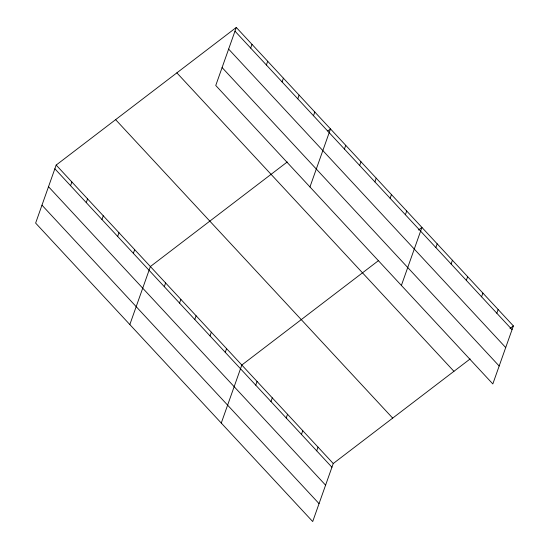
<?xml version="1.0" encoding="UTF-8"?>
<svg xmlns="http://www.w3.org/2000/svg" width="549" height="549" viewBox="0 0 549 549"><rect width="100%" height="100%" fill="white"/><g stroke="black" fill="none" stroke-linecap="round" stroke-linejoin="round"><path stroke-width="0.82" d="M236.296 27.45L215.75 85.479L492.824 383.936L513.37 325.914L236.296 27.45L56.176 165.064L35.63 223.086L312.704 521.55L333.25 463.521L470.143 358.936M70.56 185.692L71.878 181.973M86.262 202.608L87.579 198.889M101.963 219.518L103.281 215.798M117.664 236.434L118.982 232.714M133.366 253.343L134.683 249.623M129.832 324.569L150.385 266.539L287.271 161.955M164.302 286.674L165.62 282.955M250.68 48.086L251.998 44.366M179.544 303.089L180.861 299.37M266.382 64.995L267.699 61.275M194.785 319.504L196.103 315.785M282.083 81.911L283.401 78.191M210.02 335.919L211.338 332.2M297.784 98.82L299.102 95.101M225.262 352.334L226.579 348.615M313.486 115.736L314.803 112.017M221.268 423.059L241.821 365.03L378.707 260.446M309.952 186.955L330.505 128.926L327.801 130.991M255.738 385.165L257.056 381.445M344.422 149.06L345.74 145.341M270.98 401.58L272.297 397.86M359.664 165.475L360.981 161.756M286.214 417.995L287.532 414.275M374.898 181.891L376.216 178.171M301.456 434.41L302.774 430.691M390.14 198.306L391.458 194.586M316.698 450.825L318.015 447.106M405.382 214.721L406.699 211.001M401.388 285.446L421.934 227.416L418.558 229.997M435.858 247.558L437.176 243.831M451.1 263.973L452.417 260.247M466.334 280.388L467.652 276.662M481.576 296.803L482.894 293.077M496.818 313.218L498.135 309.499M509.994 328.494L513.37 325.914M234.979 31.169L512.052 329.633M228.631 49.094L505.704 347.551M222.091 67.554L499.171 366.018M176.86 72.859L453.934 371.323M115.619 119.648L392.693 418.112M56.176 165.064L333.25 463.521M54.859 168.783L331.932 467.24M48.511 186.701L325.591 485.165M41.978 205.168L319.051 503.632"/></g></svg>
